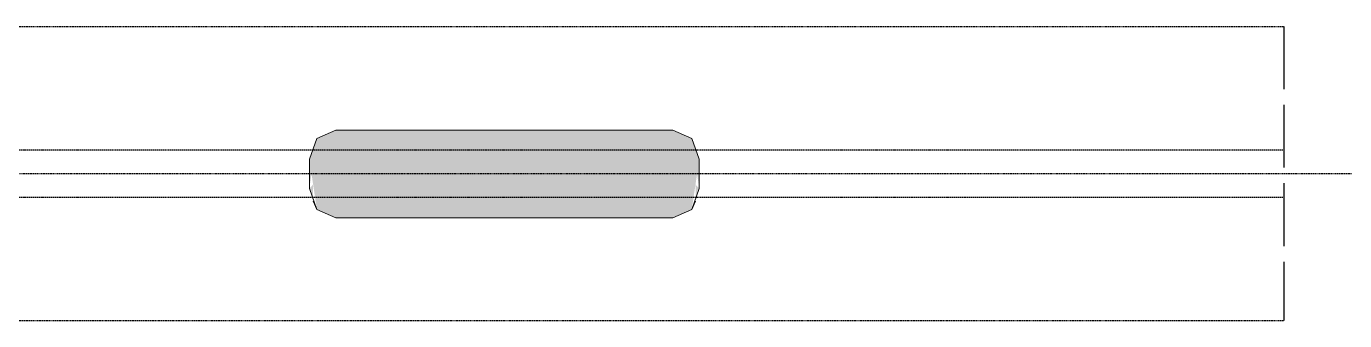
# Model space of a CAD drawing. Header units: inches. Extents: x 12838 to 25100, y 14333 to 18831.
# Drawn here: x 16814.3 to 17066.1, y 16112.3 to 16168.6 of the extents above; entities that cross this region are included whole.
import ezdxf

# ---------------------------------------------------------------- set-up
doc = ezdxf.new("R2010")
doc.units = ezdxf.units.IN
doc.header["$MEASUREMENT"] = 0
for name, pattern in [('ACAD_ISO02W100', [15, 12, -3]), ('DASHED2', [0.375, 0.25, -0.125]), ('HIDDEN2', [0.1875, 0.125, -0.0625])]:
    doc.linetypes.add(name, pattern=pattern)
doc.layers.add('PDF2_Geometry', color=7, linetype='Continuous')
doc.layers.add('PDF2_Solid Fills', color=7, linetype='Continuous')

msp = doc.modelspace()

# ---------------------------------------------------------------- linework, layer by layer
at = {"linetype": 'HIDDEN2'}
for p, q in [((16748.29413, 16168.56756), (17054.48153, 16168.56756)), ((15808.55822, 16140.44256), (17084.30822, 16140.44256)), ((16748.29413, 16112.31756), (17054.48153, 16112.31756))]:
    msp.add_line(p, q, dxfattribs=at)
at = {"linetype": 'ACAD_ISO02W100'}
msp.add_line((17054.48153, 16168.56756), (17054.48153, 16112.31756), dxfattribs=at)
at = {"linetype": 'DASHED2'}
for p, q in [((16765.25822, 16144.94256), (17054.48153, 16144.94256)), ((16765.25822, 16135.94256), (17054.48153, 16135.94256))]:
    msp.add_line(p, q, dxfattribs=at)
at = {"layer": 'PDF2_Geometry', "lineweight": 18}
for p, q in [((16869.77032, 16147.15499), (16868.32389, 16143.15242)), ((16873.38639, 16148.75601), (16869.77032, 16147.15499)), ((16937.75247, 16148.75601), (16873.38639, 16148.75601)), ((16941.36854, 16147.15499), (16937.75247, 16148.75601)), ((16942.81497, 16143.15242), (16941.36854, 16147.15499)), ((16868.32389, 16143.15242), (16868.32389, 16137.54882)), ((16942.81497, 16137.54882), (16942.81497, 16143.15242)), ((16868.32389, 16137.54882), (16869.77032, 16133.54625)), ((16941.36854, 16133.54625), (16942.81497, 16137.54882)), ((16869.77032, 16133.54625), (16873.38639, 16131.94523)), ((16873.38639, 16131.94523), (16937.75247, 16131.94523)), ((16937.75247, 16131.94523), (16941.36854, 16133.54625))]:
    msp.add_line(p, q, dxfattribs=at)
at = {"layer": 'PDF2_Geometry', "lineweight": 9}
for p, q in [((16869.04711, 16135.14728), (16869.77032, 16133.54625)), ((16869.77032, 16133.54625), (16869.04711, 16135.14728)), ((16869.04711, 16135.14728), (16869.04711, 16135.14728)), ((16942.09175, 16135.14728), (16941.36854, 16133.54625)), ((16941.36854, 16133.54625), (16942.09175, 16135.14728)), ((16942.09175, 16135.14728), (16942.09175, 16135.14728))]:
    msp.add_line(p, q, dxfattribs=at)
at = {"layer": 'PDF2_Solid Fills', "transparency": 33554559}
for points in [[(16869.77032, 16133.54625), (16869.77032, 16147.15499), (16868.32389, 16143.15242)], [(16869.77032, 16147.15499), (16868.32389, 16143.15242), (16868.32389, 16143.15242)], [(16869.77032, 16147.15499), (16868.32389, 16143.15242), (16868.32389, 16137.54882)], [(16873.38639, 16148.75601), (16869.77032, 16147.15499), (16873.38639, 16131.94523)], [(16869.77032, 16147.15499), (16873.38639, 16131.94523), (16869.77032, 16133.54625)], [(16873.38639, 16148.75601), (16937.75247, 16148.75601), (16873.38639, 16131.94523)], [(16937.75247, 16148.75601), (16873.38639, 16131.94523), (16937.75247, 16131.94523)], [(16937.75247, 16148.75601), (16941.36854, 16147.15499), (16937.75247, 16131.94523)], [(16941.36854, 16147.15499), (16937.75247, 16131.94523), (16941.36854, 16133.54625)], [(16941.36854, 16133.54625), (16941.36854, 16147.15499), (16942.81497, 16143.15242)], [(16941.36854, 16147.15499), (16942.81497, 16143.15242), (16942.81497, 16143.15242)], [(16941.36854, 16147.15499), (16942.81497, 16143.15242), (16942.81497, 16137.54882)], [(16869.77032, 16133.54625), (16869.77032, 16133.54625), (16868.32389, 16143.15242)], [(16941.36854, 16133.54625), (16941.36854, 16133.54625), (16942.81497, 16143.15242)], [(16869.04711, 16135.14728), (16868.32389, 16137.54882), (16869.04711, 16138.34934)], [(16868.32389, 16137.54882), (16869.77032, 16133.54625), (16869.77032, 16133.54625)], [(16942.81497, 16137.54882), (16941.36854, 16133.54625), (16941.36854, 16133.54625)], [(16942.09175, 16135.14728), (16942.81497, 16137.54882), (16942.09175, 16138.34934)]]:
    msp.add_solid(points, dxfattribs=at)

doc.saveas('drawing.dxf')
